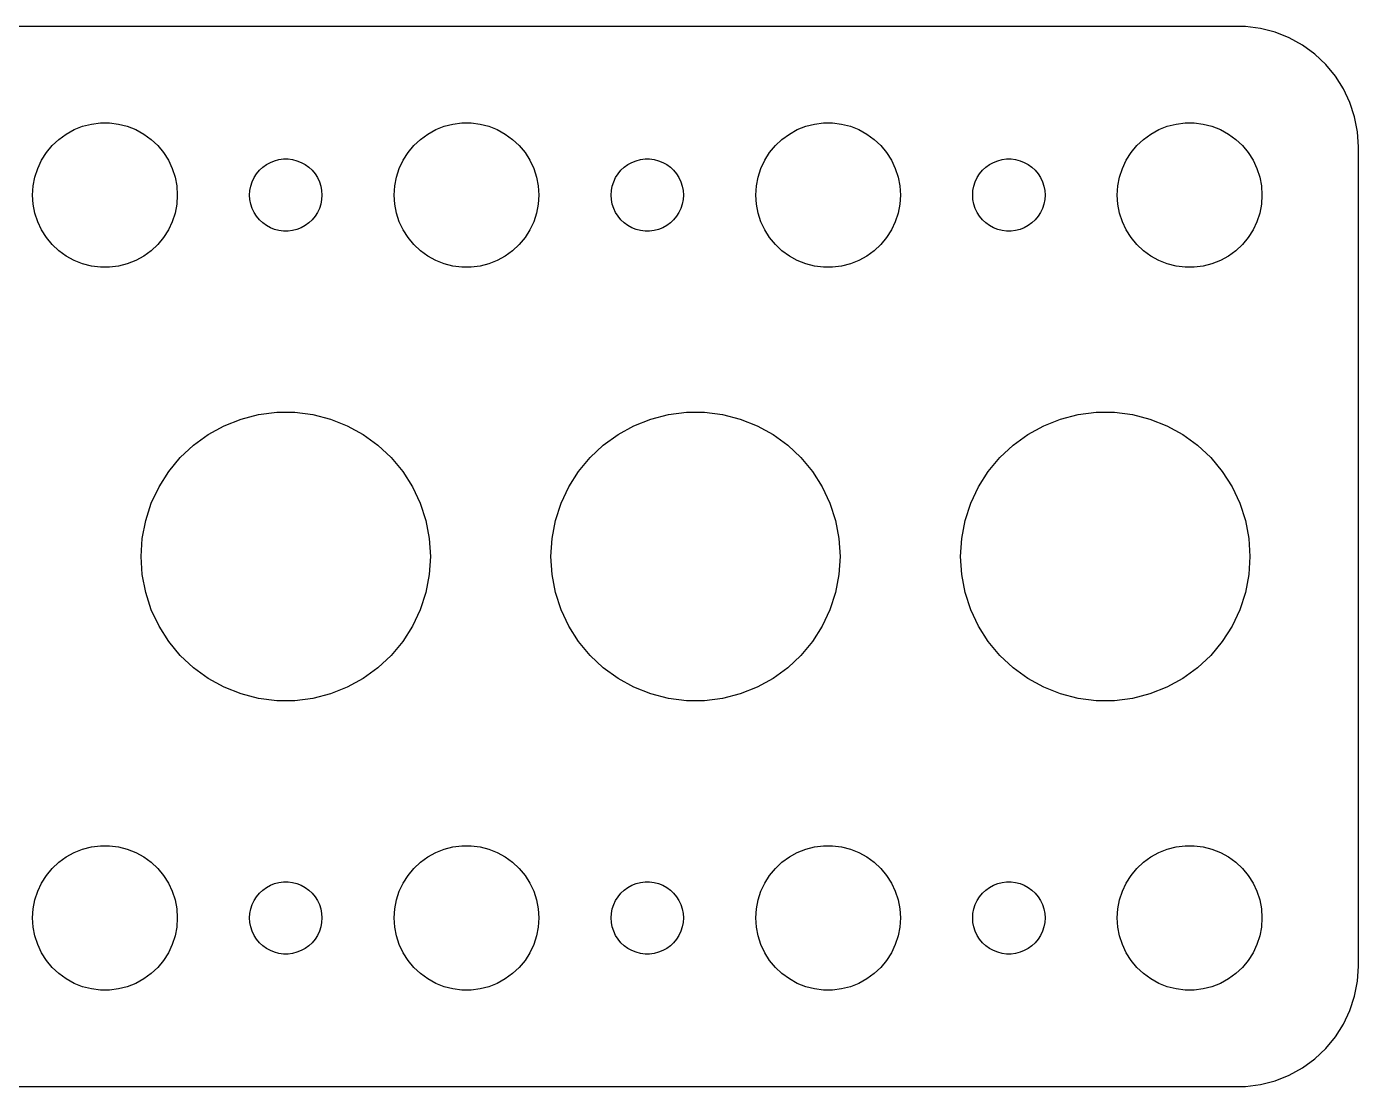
# Model space of a CAD drawing. Header units: metres. Extents: x -44.5 to 44.5, y -22 to 22.
# Drawn here: x -10.8 to 44.5, y -22 to 22 of the extents above; entities that cross this region are included whole.
import ezdxf

# ---------------------------------------------------------------- set-up
doc = ezdxf.new("R2010")
doc.units = ezdxf.units.M

msp = doc.modelspace()

# ---------------------------------------------------------------- linework, layer by layer
for p, q in [((39.8139, 21.9901), (-39.8139, 21.9901)), ((40.4369, 21.9114), (39.8139, 21.9901)), ((41.0451, 21.7553), (40.4369, 21.9114)), ((41.6289, 21.5241), (41.0451, 21.7553)), ((42.1791, 21.2216), (41.6289, 21.5241)), ((42.6871, 20.8526), (42.1791, 21.2216)), ((43.1448, 20.4227), (42.6871, 20.8526)), ((43.5451, 19.9389), (43.1448, 20.4227)), ((43.8815, 19.4088), (43.5451, 19.9389)), ((44.1489, 18.8406), (43.8815, 19.4088)), ((44.3429, 18.2434), (44.1489, 18.8406)), ((44.4606, 17.6267), (44.3429, 18.2434)), ((-9.10747, 17.533), (-8.77733, 17.7145)), ((-8.77733, 17.7145), (-8.42705, 17.8532)), ((-8.42705, 17.8532), (-8.06213, 17.9469)), ((-8.06213, 17.9469), (-7.68837, 17.9941)), ((-7.68837, 17.9941), (-7.31161, 17.9941)), ((-7.31161, 17.9941), (-6.93785, 17.9469)), ((-6.93785, 17.9469), (-6.57294, 17.8532)), ((-6.57294, 17.8532), (-6.22266, 17.7145)), ((-6.22266, 17.7145), (-5.89252, 17.533)), ((5.89252, 17.533), (6.22266, 17.7145)), ((6.22266, 17.7145), (6.57294, 17.8532)), ((6.57294, 17.8532), (6.93785, 17.9469)), ((6.93785, 17.9469), (7.31161, 17.9941)), ((7.31161, 17.9941), (7.68837, 17.9941)), ((7.68837, 17.9941), (8.06213, 17.9469)), ((8.06213, 17.9469), (8.42705, 17.8532)), ((8.42705, 17.8532), (8.77733, 17.7145)), ((8.77733, 17.7145), (9.10747, 17.533)), ((20.8925, 17.533), (21.2227, 17.7145)), ((21.2227, 17.7145), (21.5729, 17.8532)), ((21.5729, 17.8532), (21.9379, 17.9469)), ((21.9379, 17.9469), (22.3116, 17.9941)), ((22.3116, 17.9941), (22.6884, 17.9941)), ((22.6884, 17.9941), (23.0621, 17.9469)), ((23.0621, 17.9469), (23.427, 17.8532)), ((23.427, 17.8532), (23.7773, 17.7145)), ((23.7773, 17.7145), (24.1075, 17.533)), ((35.8925, 17.533), (36.2227, 17.7145)), ((36.2227, 17.7145), (36.5729, 17.8532)), ((36.5729, 17.8532), (36.9379, 17.9469)), ((36.9379, 17.9469), (37.3116, 17.9941)), ((37.3116, 17.9941), (37.6884, 17.9941)), ((37.6884, 17.9941), (38.0621, 17.9469)), ((38.0621, 17.9469), (38.427, 17.8532)), ((38.427, 17.8532), (38.7773, 17.7145)), ((38.7773, 17.7145), (39.1075, 17.533)), ((-9.6869, 17.0536), (-9.41226, 17.3115)), ((-9.41226, 17.3115), (-9.10747, 17.533)), ((-5.89252, 17.533), (-5.58772, 17.3115)), ((-5.58772, 17.3115), (-5.31308, 17.0536)), ((5.31308, 17.0536), (5.58772, 17.3115)), ((5.58772, 17.3115), (5.89252, 17.533)), ((9.10747, 17.533), (9.41226, 17.3115)), ((9.41226, 17.3115), (9.6869, 17.0536)), ((20.3131, 17.0536), (20.5877, 17.3115)), ((20.5877, 17.3115), (20.8925, 17.533)), ((24.1075, 17.533), (24.4123, 17.3115)), ((24.4123, 17.3115), (24.6869, 17.0536)), ((35.3131, 17.0536), (35.5877, 17.3115)), ((35.5877, 17.3115), (35.8925, 17.533)), ((39.1075, 17.533), (39.4123, 17.3115)), ((39.4123, 17.3115), (39.6869, 17.0536)), ((44.5, 17), (44.4606, 17.6267)), ((-10.1289, 16.4453), (-9.92705, 16.7634)), ((-9.92705, 16.7634), (-9.6869, 17.0536)), ((-5.31308, 17.0536), (-5.07294, 16.7634)), ((-5.07294, 16.7634), (-4.87108, 16.4453)), ((4.87108, 16.4453), (5.07294, 16.7634)), ((5.07294, 16.7634), (5.31308, 17.0536)), ((9.6869, 17.0536), (9.92705, 16.7634)), ((9.92705, 16.7634), (10.1289, 16.4453)), ((19.8711, 16.4453), (20.0729, 16.7634)), ((20.0729, 16.7634), (20.3131, 17.0536)), ((24.6869, 17.0536), (24.927, 16.7634)), ((24.927, 16.7634), (25.1289, 16.4453)), ((34.8711, 16.4453), (35.0729, 16.7634)), ((35.0729, 16.7634), (35.3131, 17.0536)), ((39.6869, 17.0536), (39.927, 16.7634)), ((39.927, 16.7634), (40.1289, 16.4453)), ((44.5, -17), (44.5, 17)), ((-10.4057, 15.7461), (-10.2893, 16.1044)), ((-10.2893, 16.1044), (-10.1289, 16.4453)), ((-4.87108, 16.4453), (-4.71066, 16.1044)), ((-4.71066, 16.1044), (-4.59424, 15.7461)), ((-1.21352, 15.8817), (-1.09344, 16.0268)), ((-1.09344, 16.0268), (-0.956131, 16.1558)), ((-0.956131, 16.1558), (-0.803726, 16.2665)), ((-0.803726, 16.2665), (-0.638657, 16.3572)), ((-0.638657, 16.3572), (-0.463516, 16.4266)), ((-0.463516, 16.4266), (-0.281067, 16.4734)), ((-0.281067, 16.4734), (-0.094177, 16.497)), ((-0.094177, 16.497), (0.094177, 16.497)), ((0.094177, 16.497), (0.281067, 16.4734)), ((0.281067, 16.4734), (0.463516, 16.4266)), ((0.463516, 16.4266), (0.638657, 16.3572)), ((0.638657, 16.3572), (0.803726, 16.2665)), ((0.803726, 16.2665), (0.956131, 16.1558)), ((0.956131, 16.1558), (1.09344, 16.0268)), ((1.09344, 16.0268), (1.21352, 15.8817)), ((4.59424, 15.7461), (4.71066, 16.1044)), ((4.71066, 16.1044), (4.87108, 16.4453)), ((10.1289, 16.4453), (10.2893, 16.1044)), ((10.2893, 16.1044), (10.4057, 15.7461)), ((13.7865, 15.8817), (13.9065, 16.0268)), ((13.9065, 16.0268), (14.0439, 16.1558)), ((14.0439, 16.1558), (14.1963, 16.2665)), ((14.1963, 16.2665), (14.3613, 16.3572)), ((14.3613, 16.3572), (14.5365, 16.4266)), ((14.5365, 16.4266), (14.7189, 16.4734)), ((14.7189, 16.4734), (14.9058, 16.497)), ((14.9058, 16.497), (15.0942, 16.497)), ((15.0942, 16.497), (15.2811, 16.4734)), ((15.2811, 16.4734), (15.4635, 16.4266)), ((15.4635, 16.4266), (15.6387, 16.3572)), ((15.6387, 16.3572), (15.8037, 16.2665)), ((15.8037, 16.2665), (15.9561, 16.1558)), ((15.9561, 16.1558), (16.0934, 16.0268)), ((16.0934, 16.0268), (16.2135, 15.8817)), ((19.5942, 15.7461), (19.7107, 16.1044)), ((19.7107, 16.1044), (19.8711, 16.4453)), ((25.1289, 16.4453), (25.2893, 16.1044)), ((25.2893, 16.1044), (25.4057, 15.7461)), ((28.7865, 15.8817), (28.9065, 16.0268)), ((28.9065, 16.0268), (29.0439, 16.1558)), ((29.0439, 16.1558), (29.1963, 16.2665)), ((29.1963, 16.2665), (29.3613, 16.3572)), ((29.3613, 16.3572), (29.5365, 16.4266)), ((29.5365, 16.4266), (29.7189, 16.4734)), ((29.7189, 16.4734), (29.9058, 16.497)), ((29.9058, 16.497), (30.0942, 16.497)), ((30.0942, 16.497), (30.2811, 16.4734)), ((30.2811, 16.4734), (30.4635, 16.4266)), ((30.4635, 16.4266), (30.6387, 16.3572)), ((30.6387, 16.3572), (30.8037, 16.2665)), ((30.8037, 16.2665), (30.9561, 16.1558)), ((30.9561, 16.1558), (31.0934, 16.0268)), ((31.0934, 16.0268), (31.2135, 15.8817)), ((34.5942, 15.7461), (34.7107, 16.1044)), ((34.7107, 16.1044), (34.8711, 16.4453)), ((40.1289, 16.4453), (40.2893, 16.1044)), ((40.2893, 16.1044), (40.4057, 15.7461)), ((-10.4763, 15.376), (-10.4057, 15.7461)), ((-4.59424, 15.7461), (-4.52365, 15.376)), ((-1.45287, 15.373), (-1.39465, 15.5522)), ((-1.39465, 15.5522), (-1.31445, 15.7226)), ((-1.31445, 15.7226), (-1.21352, 15.8817)), ((1.21352, 15.8817), (1.31445, 15.7226)), ((1.31445, 15.7226), (1.39465, 15.5522)), ((1.39465, 15.5522), (1.45287, 15.373)), ((4.52365, 15.376), (4.59424, 15.7461)), ((10.4057, 15.7461), (10.4763, 15.376)), ((13.5471, 15.373), (13.6053, 15.5522)), ((13.6053, 15.5522), (13.6855, 15.7226)), ((13.6855, 15.7226), (13.7865, 15.8817)), ((16.2135, 15.8817), (16.3145, 15.7226)), ((16.3145, 15.7226), (16.3947, 15.5522)), ((16.3947, 15.5522), (16.4529, 15.373)), ((19.5237, 15.376), (19.5942, 15.7461)), ((25.4057, 15.7461), (25.4763, 15.376)), ((28.5471, 15.373), (28.6053, 15.5522)), ((28.6053, 15.5522), (28.6855, 15.7226)), ((28.6855, 15.7226), (28.7865, 15.8817)), ((31.2135, 15.8817), (31.3145, 15.7226)), ((31.3145, 15.7226), (31.3947, 15.5522)), ((31.3947, 15.5522), (31.4529, 15.373)), ((34.5237, 15.376), (34.5942, 15.7461)), ((40.4057, 15.7461), (40.4763, 15.376)), ((-10.5, 15), (-10.4763, 15.376)), ((-10.4763, 14.624), (-10.5, 15)), ((-4.52365, 15.376), (-4.5, 15)), ((-4.5, 15), (-4.52365, 14.624)), ((-1.5, 15), (-1.48816, 15.188)), ((-1.48816, 14.812), (-1.5, 15)), ((-1.48816, 15.188), (-1.45287, 15.373)), ((1.45287, 15.373), (1.48816, 15.188)), ((1.48816, 15.188), (1.5, 15)), ((1.5, 15), (1.48816, 14.812)), ((4.5, 15), (4.52365, 15.376)), ((4.52365, 14.624), (4.5, 15)), ((10.4763, 15.376), (10.5, 15)), ((10.5, 15), (10.4763, 14.624)), ((13.5, 15), (13.5118, 15.188)), ((13.5118, 14.812), (13.5, 15)), ((13.5118, 15.188), (13.5471, 15.373)), ((16.4529, 15.373), (16.4882, 15.188)), ((16.4882, 15.188), (16.5, 15)), ((16.5, 15), (16.4882, 14.812)), ((19.5, 15), (19.5237, 15.376)), ((19.5237, 14.624), (19.5, 15)), ((25.4763, 15.376), (25.5, 15)), ((25.5, 15), (25.4763, 14.624)), ((28.5, 15), (28.5118, 15.188)), ((28.5118, 14.812), (28.5, 15)), ((28.5118, 15.188), (28.5471, 15.373)), ((31.4529, 15.373), (31.4882, 15.188)), ((31.4882, 15.188), (31.5, 15)), ((31.5, 15), (31.4882, 14.812)), ((34.5, 15), (34.5237, 15.376)), ((34.5237, 14.624), (34.5, 15)), ((40.4763, 15.376), (40.5, 15)), ((40.5, 15), (40.4763, 14.624)), ((-10.4057, 14.2539), (-10.4763, 14.624)), ((-4.52365, 14.624), (-4.59424, 14.2539)), ((-1.45287, 14.627), (-1.48816, 14.812)), ((-1.39465, 14.4478), (-1.45287, 14.627)), ((-1.31445, 14.2774), (-1.39465, 14.4478)), ((1.39465, 14.4478), (1.31445, 14.2774)), ((1.45287, 14.627), (1.39465, 14.4478)), ((1.48816, 14.812), (1.45287, 14.627)), ((4.59424, 14.2539), (4.52365, 14.624)), ((10.4763, 14.624), (10.4057, 14.2539)), ((13.5471, 14.627), (13.5118, 14.812)), ((13.6053, 14.4478), (13.5471, 14.627)), ((13.6855, 14.2774), (13.6053, 14.4478)), ((16.3947, 14.4478), (16.3145, 14.2774)), ((16.4529, 14.627), (16.3947, 14.4478)), ((16.4882, 14.812), (16.4529, 14.627)), ((19.5942, 14.2539), (19.5237, 14.624)), ((25.4763, 14.624), (25.4057, 14.2539)), ((28.5471, 14.627), (28.5118, 14.812)), ((28.6053, 14.4478), (28.5471, 14.627)), ((28.6855, 14.2774), (28.6053, 14.4478)), ((31.3947, 14.4478), (31.3145, 14.2774)), ((31.4529, 14.627), (31.3947, 14.4478)), ((31.4882, 14.812), (31.4529, 14.627)), ((34.5942, 14.2539), (34.5237, 14.624)), ((40.4763, 14.624), (40.4057, 14.2539)), ((-10.2893, 13.8956), (-10.4057, 14.2539)), ((-10.1289, 13.5547), (-10.2893, 13.8956)), ((-4.71066, 13.8956), (-4.87108, 13.5547)), ((-4.59424, 14.2539), (-4.71066, 13.8956)), ((-1.21352, 14.1183), (-1.31445, 14.2774)), ((-1.09344, 13.9732), (-1.21352, 14.1183)), ((-0.956131, 13.8442), (-1.09344, 13.9732)), ((-0.803726, 13.7335), (-0.956131, 13.8442)), ((0.956131, 13.8442), (0.803726, 13.7335)), ((1.09344, 13.9732), (0.956131, 13.8442)), ((1.21352, 14.1183), (1.09344, 13.9732)), ((1.31445, 14.2774), (1.21352, 14.1183)), ((4.71066, 13.8956), (4.59424, 14.2539)), ((4.87108, 13.5547), (4.71066, 13.8956)), ((10.2893, 13.8956), (10.1289, 13.5547)), ((10.4057, 14.2539), (10.2893, 13.8956)), ((13.7865, 14.1183), (13.6855, 14.2774)), ((13.9065, 13.9732), (13.7865, 14.1183)), ((14.0439, 13.8442), (13.9065, 13.9732)), ((14.1963, 13.7335), (14.0439, 13.8442)), ((15.9561, 13.8442), (15.8037, 13.7335)), ((16.0934, 13.9732), (15.9561, 13.8442)), ((16.2135, 14.1183), (16.0934, 13.9732)), ((16.3145, 14.2774), (16.2135, 14.1183)), ((19.7107, 13.8956), (19.5942, 14.2539)), ((19.8711, 13.5547), (19.7107, 13.8956)), ((25.2893, 13.8956), (25.1289, 13.5547)), ((25.4057, 14.2539), (25.2893, 13.8956)), ((28.7865, 14.1183), (28.6855, 14.2774)), ((28.9065, 13.9732), (28.7865, 14.1183)), ((29.0439, 13.8442), (28.9065, 13.9732)), ((29.1963, 13.7335), (29.0439, 13.8442)), ((30.9561, 13.8442), (30.8037, 13.7335)), ((31.0934, 13.9732), (30.9561, 13.8442)), ((31.2135, 14.1183), (31.0934, 13.9732)), ((31.3145, 14.2774), (31.2135, 14.1183)), ((34.7107, 13.8956), (34.5942, 14.2539)), ((34.8711, 13.5547), (34.7107, 13.8956)), ((40.2893, 13.8956), (40.1289, 13.5547)), ((40.4057, 14.2539), (40.2893, 13.8956)), ((-9.92705, 13.2366), (-10.1289, 13.5547)), ((-4.87108, 13.5547), (-5.07294, 13.2366)), ((-0.638657, 13.6427), (-0.803726, 13.7335)), ((-0.463516, 13.5734), (-0.638657, 13.6427)), ((-0.281067, 13.5266), (-0.463516, 13.5734)), ((-0.094177, 13.5029), (-0.281067, 13.5266)), ((0.094177, 13.5029), (-0.094177, 13.5029)), ((0.281067, 13.5266), (0.094177, 13.5029)), ((0.463516, 13.5734), (0.281067, 13.5266)), ((0.638657, 13.6427), (0.463516, 13.5734)), ((0.803726, 13.7335), (0.638657, 13.6427)), ((5.07294, 13.2366), (4.87108, 13.5547)), ((10.1289, 13.5547), (9.92705, 13.2366)), ((14.3613, 13.6427), (14.1963, 13.7335)), ((14.5365, 13.5734), (14.3613, 13.6427)), ((14.7189, 13.5266), (14.5365, 13.5734)), ((14.9058, 13.5029), (14.7189, 13.5266)), ((15.0942, 13.5029), (14.9058, 13.5029)), ((15.2811, 13.5266), (15.0942, 13.5029)), ((15.4635, 13.5734), (15.2811, 13.5266)), ((15.6387, 13.6427), (15.4635, 13.5734)), ((15.8037, 13.7335), (15.6387, 13.6427)), ((20.0729, 13.2366), (19.8711, 13.5547)), ((25.1289, 13.5547), (24.927, 13.2366)), ((29.3613, 13.6427), (29.1963, 13.7335)), ((29.5365, 13.5734), (29.3613, 13.6427)), ((29.7189, 13.5266), (29.5365, 13.5734)), ((29.9058, 13.5029), (29.7189, 13.5266)), ((30.0942, 13.5029), (29.9058, 13.5029)), ((30.2811, 13.5266), (30.0942, 13.5029)), ((30.4635, 13.5734), (30.2811, 13.5266)), ((30.6387, 13.6427), (30.4635, 13.5734)), ((30.8037, 13.7335), (30.6387, 13.6427)), ((35.0729, 13.2366), (34.8711, 13.5547)), ((40.1289, 13.5547), (39.927, 13.2366)), ((-9.6869, 12.9464), (-9.92705, 13.2366)), ((-9.41226, 12.6884), (-9.6869, 12.9464)), ((-5.31308, 12.9464), (-5.58772, 12.6884)), ((-5.07294, 13.2366), (-5.31308, 12.9464)), ((5.31308, 12.9464), (5.07294, 13.2366)), ((5.58772, 12.6884), (5.31308, 12.9464)), ((9.6869, 12.9464), (9.41226, 12.6884)), ((9.92705, 13.2366), (9.6869, 12.9464)), ((20.3131, 12.9464), (20.0729, 13.2366)), ((20.5877, 12.6884), (20.3131, 12.9464)), ((24.6869, 12.9464), (24.4123, 12.6884)), ((24.927, 13.2366), (24.6869, 12.9464)), ((35.3131, 12.9464), (35.0729, 13.2366)), ((35.5877, 12.6884), (35.3131, 12.9464)), ((39.6869, 12.9464), (39.4123, 12.6884)), ((39.927, 13.2366), (39.6869, 12.9464)), ((-9.10747, 12.467), (-9.41226, 12.6884)), ((-8.77733, 12.2855), (-9.10747, 12.467)), ((-8.42705, 12.1468), (-8.77733, 12.2855)), ((-6.22266, 12.2855), (-6.57294, 12.1468)), ((-5.89252, 12.467), (-6.22266, 12.2855)), ((-5.58772, 12.6884), (-5.89252, 12.467)), ((5.89252, 12.467), (5.58772, 12.6884)), ((6.22266, 12.2855), (5.89252, 12.467)), ((6.57294, 12.1468), (6.22266, 12.2855)), ((8.77733, 12.2855), (8.42705, 12.1468)), ((9.10747, 12.467), (8.77733, 12.2855)), ((9.41226, 12.6884), (9.10747, 12.467)), ((20.8925, 12.467), (20.5877, 12.6884)), ((21.2227, 12.2855), (20.8925, 12.467)), ((21.5729, 12.1468), (21.2227, 12.2855)), ((23.7773, 12.2855), (23.427, 12.1468)), ((24.1075, 12.467), (23.7773, 12.2855)), ((24.4123, 12.6884), (24.1075, 12.467)), ((35.8925, 12.467), (35.5877, 12.6884)), ((36.2227, 12.2855), (35.8925, 12.467)), ((36.5729, 12.1468), (36.2227, 12.2855)), ((38.7773, 12.2855), (38.427, 12.1468)), ((39.1075, 12.467), (38.7773, 12.2855)), ((39.4123, 12.6884), (39.1075, 12.467)), ((-8.06213, 12.0531), (-8.42705, 12.1468)), ((-7.68837, 12.0059), (-8.06213, 12.0531)), ((-7.31161, 12.0059), (-7.68837, 12.0059)), ((-6.93785, 12.0531), (-7.31161, 12.0059)), ((-6.57294, 12.1468), (-6.93785, 12.0531)), ((6.93785, 12.0531), (6.57294, 12.1468)), ((7.31161, 12.0059), (6.93785, 12.0531)), ((7.68837, 12.0059), (7.31161, 12.0059)), ((8.06213, 12.0531), (7.68837, 12.0059)), ((8.42705, 12.1468), (8.06213, 12.0531)), ((21.9379, 12.0531), (21.5729, 12.1468)), ((22.3116, 12.0059), (21.9379, 12.0531)), ((22.6884, 12.0059), (22.3116, 12.0059)), ((23.0621, 12.0531), (22.6884, 12.0059)), ((23.427, 12.1468), (23.0621, 12.0531)), ((36.9379, 12.0531), (36.5729, 12.1468)), ((37.3116, 12.0059), (36.9379, 12.0531)), ((37.6884, 12.0059), (37.3116, 12.0059)), ((38.0621, 12.0531), (37.6884, 12.0059)), ((38.427, 12.1468), (38.0621, 12.0531)), ((-2.55467, 5.42896), (-1.8541, 5.70633)), ((-1.8541, 5.70633), (-1.12428, 5.89372)), ((-1.12428, 5.89372), (-0.37674, 5.98816)), ((-0.37674, 5.98816), (0.37674, 5.98816)), ((0.37674, 5.98816), (1.12428, 5.89372)), ((1.12428, 5.89372), (1.8541, 5.70633)), ((1.8541, 5.70633), (2.55467, 5.42896)), ((14.4453, 5.42896), (15.1459, 5.70633)), ((15.1459, 5.70633), (15.8757, 5.89372)), ((15.8757, 5.89372), (16.6232, 5.98816)), ((16.6232, 5.98816), (17.3767, 5.98816)), ((17.3767, 5.98816), (18.1243, 5.89372)), ((18.1243, 5.89372), (18.8541, 5.70633)), ((18.8541, 5.70633), (19.5547, 5.42896)), ((31.4453, 5.42896), (32.1459, 5.70633)), ((32.1459, 5.70633), (32.8757, 5.89372)), ((32.8757, 5.89372), (33.6232, 5.98816)), ((33.6232, 5.98816), (34.3767, 5.98816)), ((34.3767, 5.98816), (35.1243, 5.89372)), ((35.1243, 5.89372), (35.8541, 5.70633)), ((35.8541, 5.70633), (36.5547, 5.42896)), ((-3.82454, 4.62308), (-3.21495, 5.06596)), ((-3.21495, 5.06596), (-2.55467, 5.42896)), ((2.55467, 5.42896), (3.21495, 5.06596)), ((3.21495, 5.06596), (3.82454, 4.62308)), ((13.1754, 4.62308), (13.785, 5.06596)), ((13.785, 5.06596), (14.4453, 5.42896)), ((19.5547, 5.42896), (20.215, 5.06596)), ((20.215, 5.06596), (20.8245, 4.62308)), ((30.1754, 4.62308), (30.785, 5.06596)), ((30.785, 5.06596), (31.4453, 5.42896)), ((36.5547, 5.42896), (37.215, 5.06596)), ((37.215, 5.06596), (37.8245, 4.62308)), ((-4.37381, 4.10727), (-3.82454, 4.62308)), ((3.82454, 4.62308), (4.37381, 4.10727)), ((12.6262, 4.10727), (13.1754, 4.62308)), ((20.8245, 4.62308), (21.3738, 4.10727)), ((29.6262, 4.10727), (30.1754, 4.62308)), ((37.8245, 4.62308), (38.3738, 4.10727)), ((-4.8541, 3.5267), (-4.37381, 4.10727)), ((4.37381, 4.10727), (4.8541, 3.5267)), ((12.1459, 3.5267), (12.6262, 4.10727)), ((21.3738, 4.10727), (21.8541, 3.5267)), ((29.1459, 3.5267), (29.6262, 4.10727)), ((38.3738, 4.10727), (38.8541, 3.5267)), ((-5.25783, 2.89052), (-4.8541, 3.5267)), ((4.8541, 3.5267), (5.25783, 2.89052)), ((11.7422, 2.89052), (12.1459, 3.5267)), ((21.8541, 3.5267), (22.2578, 2.89052)), ((28.7422, 2.89052), (29.1459, 3.5267)), ((38.8541, 3.5267), (39.2578, 2.89052)), ((-5.57864, 2.20874), (-5.25783, 2.89052)), ((5.25783, 2.89052), (5.57864, 2.20874)), ((11.4213, 2.20874), (11.7422, 2.89052)), ((22.2578, 2.89052), (22.5787, 2.20874)), ((28.4213, 2.20874), (28.7422, 2.89052)), ((39.2578, 2.89052), (39.5787, 2.20874)), ((-5.81149, 1.49213), (-5.57864, 2.20874)), ((5.57864, 2.20874), (5.81149, 1.49213)), ((11.1885, 1.49213), (11.4213, 2.20874)), ((22.5787, 2.20874), (22.8115, 1.49213)), ((28.1885, 1.49213), (28.4213, 2.20874)), ((39.5787, 2.20874), (39.8115, 1.49213)), ((-5.95268, 0.751999), (-5.81149, 1.49213)), ((5.81149, 1.49213), (5.95268, 0.751999)), ((11.0473, 0.751999), (11.1885, 1.49213)), ((22.8115, 1.49213), (22.9527, 0.751999)), ((28.0473, 0.751999), (28.1885, 1.49213)), ((39.8115, 1.49213), (39.9527, 0.751999)), ((-6, 0), (-5.95268, 0.751999)), ((5.95268, 0.751999), (6, 0)), ((11, 0), (11.0473, 0.751999)), ((22.9527, 0.751999), (23, 0)), ((28, 0), (28.0473, 0.751999)), ((39.9527, 0.751999), (40, 0)), ((-5.95268, -0.751999), (-6, 0)), ((6, 0), (5.95268, -0.751999)), ((11.0473, -0.751999), (11, 0)), ((23, 0), (22.9527, -0.751999)), ((28.0473, -0.751999), (28, 0)), ((40, 0), (39.9527, -0.751999)), ((-5.81149, -1.49213), (-5.95268, -0.751999)), ((5.95268, -0.751999), (5.81149, -1.49213)), ((11.1885, -1.49213), (11.0473, -0.751999)), ((22.9527, -0.751999), (22.8115, -1.49213)), ((28.1885, -1.49213), (28.0473, -0.751999)), ((39.9527, -0.751999), (39.8115, -1.49213)), ((-5.57864, -2.20874), (-5.81149, -1.49213)), ((5.81149, -1.49213), (5.57864, -2.20874)), ((11.4213, -2.20874), (11.1885, -1.49213)), ((22.8115, -1.49213), (22.5787, -2.20874)), ((28.4213, -2.20874), (28.1885, -1.49213)), ((39.8115, -1.49213), (39.5787, -2.20874)), ((-5.25783, -2.89052), (-5.57864, -2.20874)), ((5.57864, -2.20874), (5.25783, -2.89052)), ((11.7422, -2.89052), (11.4213, -2.20874)), ((22.5787, -2.20874), (22.2578, -2.89052)), ((28.7422, -2.89052), (28.4213, -2.20874)), ((39.5787, -2.20874), (39.2578, -2.89052)), ((-4.8541, -3.5267), (-5.25783, -2.89052)), ((5.25783, -2.89052), (4.8541, -3.5267)), ((12.1459, -3.5267), (11.7422, -2.89052)), ((22.2578, -2.89052), (21.8541, -3.5267)), ((29.1459, -3.5267), (28.7422, -2.89052)), ((39.2578, -2.89052), (38.8541, -3.5267)), ((-4.37381, -4.10727), (-4.8541, -3.5267)), ((4.8541, -3.5267), (4.37381, -4.10727)), ((12.6262, -4.10727), (12.1459, -3.5267)), ((21.8541, -3.5267), (21.3738, -4.10727)), ((29.6262, -4.10727), (29.1459, -3.5267)), ((38.8541, -3.5267), (38.3738, -4.10727)), ((-3.82454, -4.62308), (-4.37381, -4.10727)), ((4.37381, -4.10727), (3.82454, -4.62308)), ((13.1754, -4.62308), (12.6262, -4.10727)), ((21.3738, -4.10727), (20.8245, -4.62308)), ((30.1754, -4.62308), (29.6262, -4.10727)), ((38.3738, -4.10727), (37.8245, -4.62308)), ((-3.21495, -5.06596), (-3.82454, -4.62308)), ((3.82454, -4.62308), (3.21495, -5.06596)), ((13.785, -5.06596), (13.1754, -4.62308)), ((20.8245, -4.62308), (20.215, -5.06596)), ((30.785, -5.06596), (30.1754, -4.62308)), ((37.8245, -4.62308), (37.215, -5.06596)), ((-2.55467, -5.42896), (-3.21495, -5.06596)), ((-1.8541, -5.70633), (-2.55467, -5.42896)), ((2.55467, -5.42896), (1.8541, -5.70633)), ((3.21495, -5.06596), (2.55467, -5.42896)), ((14.4453, -5.42896), (13.785, -5.06596)), ((15.1459, -5.70633), (14.4453, -5.42896)), ((19.5547, -5.42896), (18.8541, -5.70633)), ((20.215, -5.06596), (19.5547, -5.42896)), ((31.4453, -5.42896), (30.785, -5.06596)), ((32.1459, -5.70633), (31.4453, -5.42896)), ((36.5547, -5.42896), (35.8541, -5.70633)), ((37.215, -5.06596), (36.5547, -5.42896)), ((-1.12428, -5.89372), (-1.8541, -5.70633)), ((-0.37674, -5.98816), (-1.12428, -5.89372)), ((0.37674, -5.98816), (-0.37674, -5.98816)), ((1.12428, -5.89372), (0.37674, -5.98816)), ((1.8541, -5.70633), (1.12428, -5.89372)), ((15.8757, -5.89372), (15.1459, -5.70633)), ((16.6232, -5.98816), (15.8757, -5.89372)), ((17.3767, -5.98816), (16.6232, -5.98816)), ((18.1243, -5.89372), (17.3767, -5.98816)), ((18.8541, -5.70633), (18.1243, -5.89372)), ((32.8757, -5.89372), (32.1459, -5.70633)), ((33.6232, -5.98816), (32.8757, -5.89372)), ((34.3767, -5.98816), (33.6232, -5.98816)), ((35.1243, -5.89372), (34.3767, -5.98816)), ((35.8541, -5.70633), (35.1243, -5.89372)), ((-8.77733, -12.2855), (-8.42705, -12.1468)), ((-8.42705, -12.1468), (-8.06213, -12.0531)), ((-8.06213, -12.0531), (-7.68837, -12.0059)), ((-7.68837, -12.0059), (-7.31161, -12.0059)), ((-7.31161, -12.0059), (-6.93785, -12.0531)), ((-6.93785, -12.0531), (-6.57294, -12.1468)), ((-6.57294, -12.1468), (-6.22266, -12.2855)), ((6.22266, -12.2855), (6.57294, -12.1468)), ((6.57294, -12.1468), (6.93785, -12.0531)), ((6.93785, -12.0531), (7.31161, -12.0059)), ((7.31161, -12.0059), (7.68837, -12.0059)), ((7.68837, -12.0059), (8.06213, -12.0531)), ((8.06213, -12.0531), (8.42705, -12.1468)), ((8.42705, -12.1468), (8.77733, -12.2855)), ((21.2227, -12.2855), (21.5729, -12.1468)), ((21.5729, -12.1468), (21.9379, -12.0531)), ((21.9379, -12.0531), (22.3116, -12.0059)), ((22.3116, -12.0059), (22.6884, -12.0059)), ((22.6884, -12.0059), (23.0621, -12.0531)), ((23.0621, -12.0531), (23.427, -12.1468)), ((23.427, -12.1468), (23.7773, -12.2855)), ((36.2227, -12.2855), (36.5729, -12.1468)), ((36.5729, -12.1468), (36.9379, -12.0531)), ((36.9379, -12.0531), (37.3116, -12.0059)), ((37.3116, -12.0059), (37.6884, -12.0059)), ((37.6884, -12.0059), (38.0621, -12.0531)), ((38.0621, -12.0531), (38.427, -12.1468)), ((38.427, -12.1468), (38.7773, -12.2855)), ((-9.6869, -12.9464), (-9.41226, -12.6884)), ((-9.41226, -12.6884), (-9.10747, -12.467)), ((-9.10747, -12.467), (-8.77733, -12.2855)), ((-6.22266, -12.2855), (-5.89252, -12.467)), ((-5.89252, -12.467), (-5.58772, -12.6884)), ((-5.58772, -12.6884), (-5.31308, -12.9464)), ((5.31308, -12.9464), (5.58772, -12.6884)), ((5.58772, -12.6884), (5.89252, -12.467)), ((5.89252, -12.467), (6.22266, -12.2855)), ((8.77733, -12.2855), (9.10747, -12.467)), ((9.10747, -12.467), (9.41226, -12.6884)), ((9.41226, -12.6884), (9.6869, -12.9464)), ((20.3131, -12.9464), (20.5877, -12.6884)), ((20.5877, -12.6884), (20.8925, -12.467)), ((20.8925, -12.467), (21.2227, -12.2855)), ((23.7773, -12.2855), (24.1075, -12.467)), ((24.1075, -12.467), (24.4123, -12.6884)), ((24.4123, -12.6884), (24.6869, -12.9464)), ((35.3131, -12.9464), (35.5877, -12.6884)), ((35.5877, -12.6884), (35.8925, -12.467)), ((35.8925, -12.467), (36.2227, -12.2855)), ((38.7773, -12.2855), (39.1075, -12.467)), ((39.1075, -12.467), (39.4123, -12.6884)), ((39.4123, -12.6884), (39.6869, -12.9464)), ((-10.1289, -13.5547), (-9.92705, -13.2366)), ((-9.92705, -13.2366), (-9.6869, -12.9464)), ((-5.31308, -12.9464), (-5.07294, -13.2366)), ((-5.07294, -13.2366), (-4.87108, -13.5547)), ((4.87108, -13.5547), (5.07294, -13.2366)), ((5.07294, -13.2366), (5.31308, -12.9464)), ((9.6869, -12.9464), (9.92705, -13.2366)), ((9.92705, -13.2366), (10.1289, -13.5547)), ((19.8711, -13.5547), (20.0729, -13.2366)), ((20.0729, -13.2366), (20.3131, -12.9464)), ((24.6869, -12.9464), (24.927, -13.2366)), ((24.927, -13.2366), (25.1289, -13.5547)), ((34.8711, -13.5547), (35.0729, -13.2366)), ((35.0729, -13.2366), (35.3131, -12.9464)), ((39.6869, -12.9464), (39.927, -13.2366)), ((39.927, -13.2366), (40.1289, -13.5547)), ((-10.2893, -13.8956), (-10.1289, -13.5547)), ((-4.87108, -13.5547), (-4.71066, -13.8956)), ((-0.956131, -13.8442), (-0.803726, -13.7335)), ((-0.803726, -13.7335), (-0.638657, -13.6427)), ((-0.638657, -13.6427), (-0.463516, -13.5734)), ((-0.463516, -13.5734), (-0.281067, -13.5266)), ((-0.281067, -13.5266), (-0.094177, -13.5029)), ((-0.094177, -13.5029), (0.094177, -13.5029)), ((0.094177, -13.5029), (0.281067, -13.5266)), ((0.281067, -13.5266), (0.463516, -13.5734)), ((0.463516, -13.5734), (0.638657, -13.6427)), ((0.638657, -13.6427), (0.803726, -13.7335)), ((0.803726, -13.7335), (0.956131, -13.8442)), ((4.71066, -13.8956), (4.87108, -13.5547)), ((10.1289, -13.5547), (10.2893, -13.8956)), ((14.0439, -13.8442), (14.1963, -13.7335)), ((14.1963, -13.7335), (14.3613, -13.6427)), ((14.3613, -13.6427), (14.5365, -13.5734)), ((14.5365, -13.5734), (14.7189, -13.5266)), ((14.7189, -13.5266), (14.9058, -13.5029)), ((14.9058, -13.5029), (15.0942, -13.5029)), ((15.0942, -13.5029), (15.2811, -13.5266)), ((15.2811, -13.5266), (15.4635, -13.5734)), ((15.4635, -13.5734), (15.6387, -13.6427)), ((15.6387, -13.6427), (15.8037, -13.7335)), ((15.8037, -13.7335), (15.9561, -13.8442)), ((19.7107, -13.8956), (19.8711, -13.5547)), ((25.1289, -13.5547), (25.2893, -13.8956)), ((29.0439, -13.8442), (29.1963, -13.7335)), ((29.1963, -13.7335), (29.3613, -13.6427)), ((29.3613, -13.6427), (29.5365, -13.5734)), ((29.5365, -13.5734), (29.7189, -13.5266)), ((29.7189, -13.5266), (29.9058, -13.5029)), ((29.9058, -13.5029), (30.0942, -13.5029)), ((30.0942, -13.5029), (30.2811, -13.5266)), ((30.2811, -13.5266), (30.4635, -13.5734)), ((30.4635, -13.5734), (30.6387, -13.6427)), ((30.6387, -13.6427), (30.8037, -13.7335)), ((30.8037, -13.7335), (30.9561, -13.8442)), ((34.7107, -13.8956), (34.8711, -13.5547)), ((40.1289, -13.5547), (40.2893, -13.8956)), ((-10.4763, -14.624), (-10.4057, -14.2539)), ((-10.4057, -14.2539), (-10.2893, -13.8956)), ((-4.71066, -13.8956), (-4.59424, -14.2539)), ((-4.59424, -14.2539), (-4.52365, -14.624)), ((-1.39465, -14.4478), (-1.31445, -14.2774)), ((-1.31445, -14.2774), (-1.21352, -14.1183)), ((-1.21352, -14.1183), (-1.09344, -13.9732)), ((-1.09344, -13.9732), (-0.956131, -13.8442)), ((0.956131, -13.8442), (1.09344, -13.9732)), ((1.09344, -13.9732), (1.21352, -14.1183)), ((1.21352, -14.1183), (1.31445, -14.2774)), ((1.31445, -14.2774), (1.39465, -14.4478)), ((4.52365, -14.624), (4.59424, -14.2539)), ((4.59424, -14.2539), (4.71066, -13.8956)), ((10.2893, -13.8956), (10.4057, -14.2539)), ((10.4057, -14.2539), (10.4763, -14.624)), ((13.6053, -14.4478), (13.6855, -14.2774)), ((13.6855, -14.2774), (13.7865, -14.1183)), ((13.7865, -14.1183), (13.9065, -13.9732)), ((13.9065, -13.9732), (14.0439, -13.8442)), ((15.9561, -13.8442), (16.0934, -13.9732)), ((16.0934, -13.9732), (16.2135, -14.1183)), ((16.2135, -14.1183), (16.3145, -14.2774)), ((16.3145, -14.2774), (16.3947, -14.4478)), ((19.5237, -14.624), (19.5942, -14.2539)), ((19.5942, -14.2539), (19.7107, -13.8956)), ((25.2893, -13.8956), (25.4057, -14.2539)), ((25.4057, -14.2539), (25.4763, -14.624)), ((28.6053, -14.4478), (28.6855, -14.2774)), ((28.6855, -14.2774), (28.7865, -14.1183)), ((28.7865, -14.1183), (28.9065, -13.9732)), ((28.9065, -13.9732), (29.0439, -13.8442)), ((30.9561, -13.8442), (31.0934, -13.9732)), ((31.0934, -13.9732), (31.2135, -14.1183)), ((31.2135, -14.1183), (31.3145, -14.2774)), ((31.3145, -14.2774), (31.3947, -14.4478)), ((34.5237, -14.624), (34.5942, -14.2539)), ((34.5942, -14.2539), (34.7107, -13.8956)), ((40.2893, -13.8956), (40.4057, -14.2539)), ((40.4057, -14.2539), (40.4763, -14.624)), ((-10.5, -15), (-10.4763, -14.624)), ((-4.52365, -14.624), (-4.5, -15)), ((-1.5, -15), (-1.48816, -14.812)), ((-1.48816, -14.812), (-1.45287, -14.627)), ((-1.45287, -14.627), (-1.39465, -14.4478)), ((1.39465, -14.4478), (1.45287, -14.627)), ((1.45287, -14.627), (1.48816, -14.812)), ((1.48816, -14.812), (1.5, -15)), ((4.5, -15), (4.52365, -14.624)), ((10.4763, -14.624), (10.5, -15)), ((13.5, -15), (13.5118, -14.812)), ((13.5118, -14.812), (13.5471, -14.627)), ((13.5471, -14.627), (13.6053, -14.4478)), ((16.3947, -14.4478), (16.4529, -14.627)), ((16.4529, -14.627), (16.4882, -14.812)), ((16.4882, -14.812), (16.5, -15)), ((19.5, -15), (19.5237, -14.624)), ((25.4763, -14.624), (25.5, -15)), ((28.5, -15), (28.5118, -14.812)), ((28.5118, -14.812), (28.5471, -14.627)), ((28.5471, -14.627), (28.6053, -14.4478)), ((31.3947, -14.4478), (31.4529, -14.627)), ((31.4529, -14.627), (31.4882, -14.812)), ((31.4882, -14.812), (31.5, -15)), ((34.5, -15), (34.5237, -14.624)), ((40.4763, -14.624), (40.5, -15)), ((-10.4763, -15.376), (-10.5, -15)), ((-10.4057, -15.7461), (-10.4763, -15.376)), ((-4.52365, -15.376), (-4.59424, -15.7461)), ((-4.5, -15), (-4.52365, -15.376)), ((-1.48816, -15.188), (-1.5, -15)), ((-1.45287, -15.373), (-1.48816, -15.188)), ((-1.39465, -15.5522), (-1.45287, -15.373)), ((1.45287, -15.373), (1.39465, -15.5522)), ((1.48816, -15.188), (1.45287, -15.373)), ((1.5, -15), (1.48816, -15.188)), ((4.52365, -15.376), (4.5, -15)), ((4.59424, -15.7461), (4.52365, -15.376)), ((10.4763, -15.376), (10.4057, -15.7461)), ((10.5, -15), (10.4763, -15.376)), ((13.5118, -15.188), (13.5, -15)), ((13.5471, -15.373), (13.5118, -15.188)), ((13.6053, -15.5522), (13.5471, -15.373)), ((16.4529, -15.373), (16.3947, -15.5522)), ((16.4882, -15.188), (16.4529, -15.373)), ((16.5, -15), (16.4882, -15.188)), ((19.5237, -15.376), (19.5, -15)), ((19.5942, -15.7461), (19.5237, -15.376)), ((25.4763, -15.376), (25.4057, -15.7461)), ((25.5, -15), (25.4763, -15.376)), ((28.5118, -15.188), (28.5, -15)), ((28.5471, -15.373), (28.5118, -15.188)), ((28.6053, -15.5522), (28.5471, -15.373)), ((31.4529, -15.373), (31.3947, -15.5522)), ((31.4882, -15.188), (31.4529, -15.373)), ((31.5, -15), (31.4882, -15.188)), ((34.5237, -15.376), (34.5, -15)), ((34.5942, -15.7461), (34.5237, -15.376)), ((40.4763, -15.376), (40.4057, -15.7461)), ((40.5, -15), (40.4763, -15.376)), ((-10.2893, -16.1044), (-10.4057, -15.7461)), ((-4.59424, -15.7461), (-4.71066, -16.1044)), ((-1.31445, -15.7226), (-1.39465, -15.5522)), ((-1.21352, -15.8817), (-1.31445, -15.7226)), ((-1.09344, -16.0268), (-1.21352, -15.8817)), ((1.21352, -15.8817), (1.09344, -16.0268)), ((1.31445, -15.7226), (1.21352, -15.8817)), ((1.39465, -15.5522), (1.31445, -15.7226)), ((4.71066, -16.1044), (4.59424, -15.7461)), ((10.4057, -15.7461), (10.2893, -16.1044)), ((13.6855, -15.7226), (13.6053, -15.5522)), ((13.7865, -15.8817), (13.6855, -15.7226)), ((13.9065, -16.0268), (13.7865, -15.8817)), ((16.2135, -15.8817), (16.0934, -16.0268)), ((16.3145, -15.7226), (16.2135, -15.8817)), ((16.3947, -15.5522), (16.3145, -15.7226)), ((19.7107, -16.1044), (19.5942, -15.7461)), ((25.4057, -15.7461), (25.2893, -16.1044)), ((28.6855, -15.7226), (28.6053, -15.5522)), ((28.7865, -15.8817), (28.6855, -15.7226)), ((28.9065, -16.0268), (28.7865, -15.8817)), ((31.2135, -15.8817), (31.0934, -16.0268)), ((31.3145, -15.7226), (31.2135, -15.8817)), ((31.3947, -15.5522), (31.3145, -15.7226)), ((34.7107, -16.1044), (34.5942, -15.7461)), ((40.4057, -15.7461), (40.2893, -16.1044)), ((-10.1289, -16.4453), (-10.2893, -16.1044)), ((-9.92705, -16.7634), (-10.1289, -16.4453)), ((-4.87108, -16.4453), (-5.07294, -16.7634)), ((-4.71066, -16.1044), (-4.87108, -16.4453)), ((-0.956131, -16.1558), (-1.09344, -16.0268)), ((-0.803726, -16.2665), (-0.956131, -16.1558)), ((-0.638657, -16.3572), (-0.803726, -16.2665)), ((-0.463516, -16.4266), (-0.638657, -16.3572)), ((-0.281067, -16.4734), (-0.463516, -16.4266)), ((-0.094177, -16.497), (-0.281067, -16.4734)), ((0.094177, -16.497), (-0.094177, -16.497)), ((0.281067, -16.4734), (0.094177, -16.497)), ((0.463516, -16.4266), (0.281067, -16.4734)), ((0.638657, -16.3572), (0.463516, -16.4266)), ((0.803726, -16.2665), (0.638657, -16.3572)), ((0.956131, -16.1558), (0.803726, -16.2665)), ((1.09344, -16.0268), (0.956131, -16.1558)), ((4.87108, -16.4453), (4.71066, -16.1044)), ((5.07294, -16.7634), (4.87108, -16.4453)), ((10.1289, -16.4453), (9.92705, -16.7634)), ((10.2893, -16.1044), (10.1289, -16.4453)), ((14.0439, -16.1558), (13.9065, -16.0268)), ((14.1963, -16.2665), (14.0439, -16.1558)), ((14.3613, -16.3572), (14.1963, -16.2665)), ((14.5365, -16.4266), (14.3613, -16.3572)), ((14.7189, -16.4734), (14.5365, -16.4266)), ((14.9058, -16.497), (14.7189, -16.4734)), ((15.0942, -16.497), (14.9058, -16.497)), ((15.2811, -16.4734), (15.0942, -16.497)), ((15.4635, -16.4266), (15.2811, -16.4734)), ((15.6387, -16.3572), (15.4635, -16.4266)), ((15.8037, -16.2665), (15.6387, -16.3572)), ((15.9561, -16.1558), (15.8037, -16.2665)), ((16.0934, -16.0268), (15.9561, -16.1558)), ((19.8711, -16.4453), (19.7107, -16.1044)), ((20.0729, -16.7634), (19.8711, -16.4453)), ((25.1289, -16.4453), (24.927, -16.7634)), ((25.2893, -16.1044), (25.1289, -16.4453)), ((29.0439, -16.1558), (28.9065, -16.0268)), ((29.1963, -16.2665), (29.0439, -16.1558)), ((29.3613, -16.3572), (29.1963, -16.2665)), ((29.5365, -16.4266), (29.3613, -16.3572)), ((29.7189, -16.4734), (29.5365, -16.4266)), ((29.9058, -16.497), (29.7189, -16.4734)), ((30.0942, -16.497), (29.9058, -16.497)), ((30.2811, -16.4734), (30.0942, -16.497)), ((30.4635, -16.4266), (30.2811, -16.4734)), ((30.6387, -16.3572), (30.4635, -16.4266)), ((30.8037, -16.2665), (30.6387, -16.3572)), ((30.9561, -16.1558), (30.8037, -16.2665)), ((31.0934, -16.0268), (30.9561, -16.1558)), ((34.8711, -16.4453), (34.7107, -16.1044)), ((35.0729, -16.7634), (34.8711, -16.4453)), ((40.1289, -16.4453), (39.927, -16.7634)), ((40.2893, -16.1044), (40.1289, -16.4453)), ((-9.6869, -17.0536), (-9.92705, -16.7634)), ((-9.41226, -17.3115), (-9.6869, -17.0536)), ((-5.31308, -17.0536), (-5.58772, -17.3115)), ((-5.07294, -16.7634), (-5.31308, -17.0536)), ((5.31308, -17.0536), (5.07294, -16.7634)), ((5.58772, -17.3115), (5.31308, -17.0536)), ((9.6869, -17.0536), (9.41226, -17.3115)), ((9.92705, -16.7634), (9.6869, -17.0536)), ((20.3131, -17.0536), (20.0729, -16.7634)), ((20.5877, -17.3115), (20.3131, -17.0536)), ((24.6869, -17.0536), (24.4123, -17.3115)), ((24.927, -16.7634), (24.6869, -17.0536)), ((35.3131, -17.0536), (35.0729, -16.7634)), ((35.5877, -17.3115), (35.3131, -17.0536)), ((39.6869, -17.0536), (39.4123, -17.3115)), ((39.927, -16.7634), (39.6869, -17.0536)), ((44.4606, -17.6267), (44.5, -17)), ((-9.10747, -17.533), (-9.41226, -17.3115)), ((-8.77733, -17.7145), (-9.10747, -17.533)), ((-5.89252, -17.533), (-6.22266, -17.7145)), ((-5.58772, -17.3115), (-5.89252, -17.533)), ((5.89252, -17.533), (5.58772, -17.3115)), ((6.22266, -17.7145), (5.89252, -17.533)), ((9.10747, -17.533), (8.77733, -17.7145)), ((9.41226, -17.3115), (9.10747, -17.533)), ((20.8925, -17.533), (20.5877, -17.3115)), ((21.2227, -17.7145), (20.8925, -17.533)), ((24.1075, -17.533), (23.7773, -17.7145)), ((24.4123, -17.3115), (24.1075, -17.533)), ((35.8925, -17.533), (35.5877, -17.3115)), ((36.2227, -17.7145), (35.8925, -17.533)), ((39.1075, -17.533), (38.7773, -17.7145)), ((39.4123, -17.3115), (39.1075, -17.533)), ((44.3429, -18.2434), (44.4606, -17.6267)), ((-8.42705, -17.8532), (-8.77733, -17.7145)), ((-8.06213, -17.9469), (-8.42705, -17.8532)), ((-7.68837, -17.9941), (-8.06213, -17.9469)), ((-7.31161, -17.9941), (-7.68837, -17.9941)), ((-6.93785, -17.9469), (-7.31161, -17.9941)), ((-6.57294, -17.8532), (-6.93785, -17.9469)), ((-6.22266, -17.7145), (-6.57294, -17.8532)), ((6.57294, -17.8532), (6.22266, -17.7145)), ((6.93785, -17.9469), (6.57294, -17.8532)), ((7.31161, -17.9941), (6.93785, -17.9469)), ((7.68837, -17.9941), (7.31161, -17.9941)), ((8.06213, -17.9469), (7.68837, -17.9941)), ((8.42705, -17.8532), (8.06213, -17.9469)), ((8.77733, -17.7145), (8.42705, -17.8532)), ((21.5729, -17.8532), (21.2227, -17.7145)), ((21.9379, -17.9469), (21.5729, -17.8532)), ((22.3116, -17.9941), (21.9379, -17.9469)), ((22.6884, -17.9941), (22.3116, -17.9941)), ((23.0621, -17.9469), (22.6884, -17.9941)), ((23.427, -17.8532), (23.0621, -17.9469)), ((23.7773, -17.7145), (23.427, -17.8532)), ((36.5729, -17.8532), (36.2227, -17.7145)), ((36.9379, -17.9469), (36.5729, -17.8532)), ((37.3116, -17.9941), (36.9379, -17.9469)), ((37.6884, -17.9941), (37.3116, -17.9941)), ((38.0621, -17.9469), (37.6884, -17.9941)), ((38.427, -17.8532), (38.0621, -17.9469)), ((38.7773, -17.7145), (38.427, -17.8532)), ((44.1489, -18.8406), (44.3429, -18.2434)), ((43.8815, -19.4088), (44.1489, -18.8406)), ((43.5451, -19.9389), (43.8815, -19.4088)), ((42.6871, -20.8526), (43.1448, -20.4227)), ((43.1448, -20.4227), (43.5451, -19.9389)), ((42.1791, -21.2216), (42.6871, -20.8526)), ((41.0451, -21.7553), (41.6289, -21.5241)), ((41.6289, -21.5241), (42.1791, -21.2216)), ((-39.8139, -21.9901), (39.8139, -21.9901)), ((39.8139, -21.9901), (40.4369, -21.9114)), ((40.4369, -21.9114), (41.0451, -21.7553))]:
    msp.add_line(p, q)

doc.saveas('drawing.dxf')
